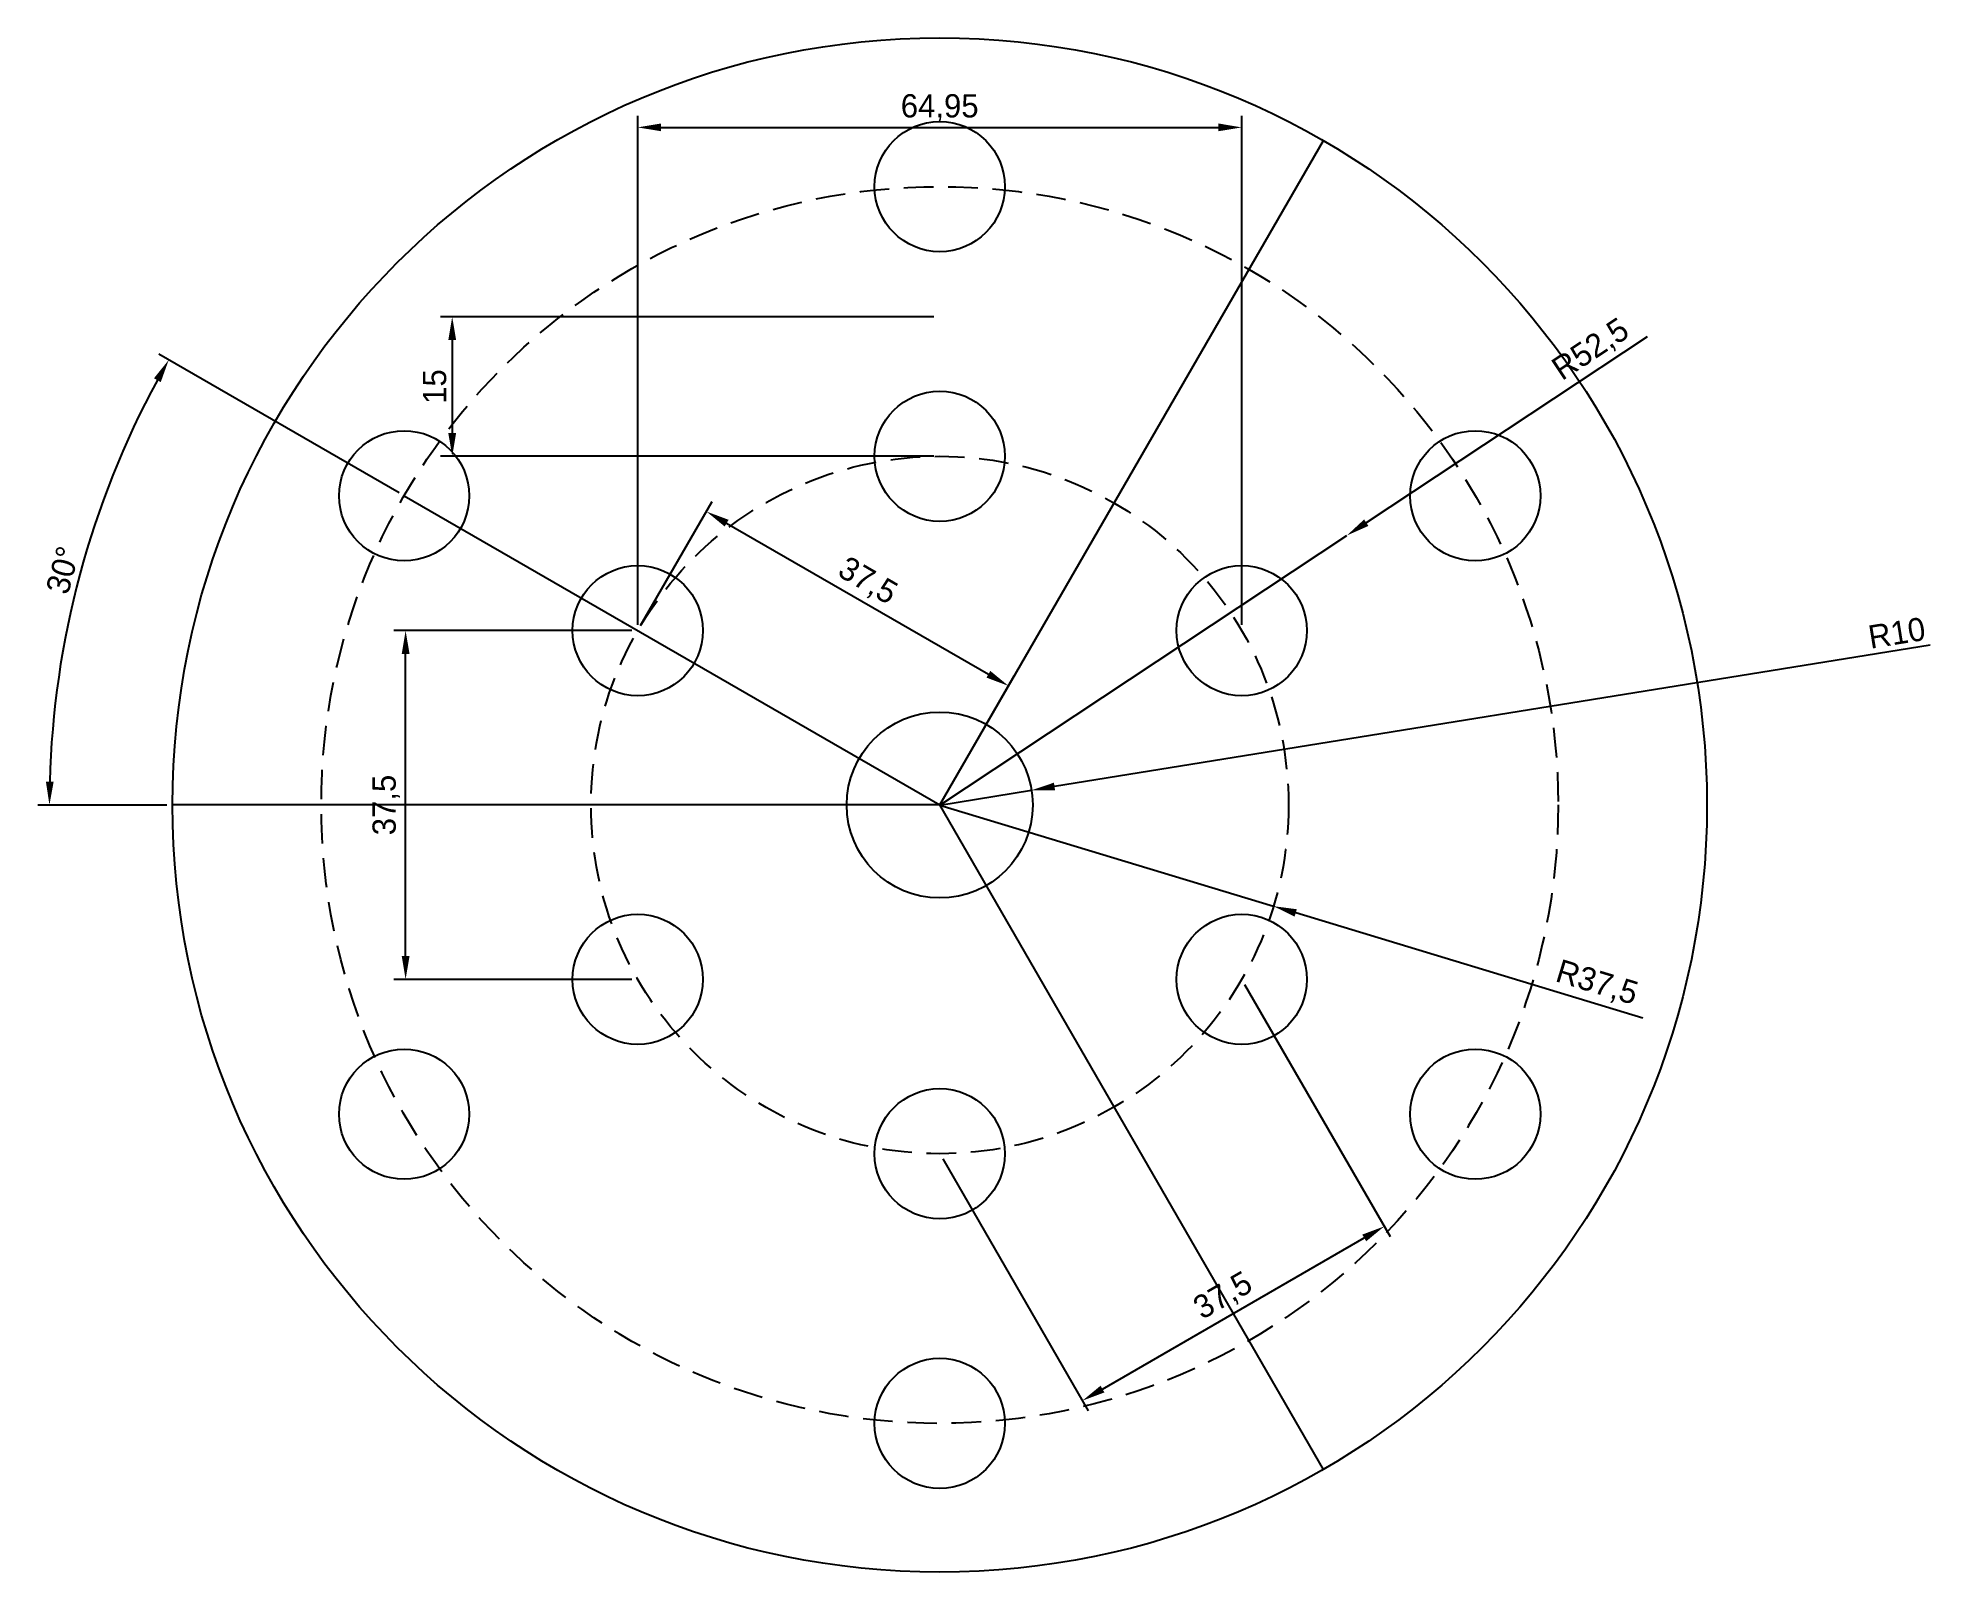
# Model space of a CAD drawing. Header units: millimetres. Extents: x 131 to 334, y -77 to 88.
import ezdxf

# ---------------------------------------------------------------- set-up
doc = ezdxf.new("R2010")
doc.units = ezdxf.units.MM
doc.linetypes.add('HIDDEN2', pattern=[4.7625, 3.175, -1.5875])
doc.layers.add('dims', color=3, linetype='Continuous')
doc.dimstyles.new('ISO-25', dxfattribs={"dimtxt": 2.5, "dimasz": 2.5, "dimexe": 1.25, "dimexo": 0.625, "dimtad": 1, "dimtxsty": 'Standard', "dimcen": 2.5, "dimadec": 0, "dimazin": 0, "dimtfac": 1, "dimtmove": 0, "dimatfit": 3, "dimfxl": 0, "dimarcsym": 0})

# ---------------------------------------------------------------- blocks, each defined once
blk = doc.blocks.new('*D1')
at = {"layer": 'Defpoints', "color": 0}
for p in [(170.15, 24.71), (195.11, 24.71), (195.11, -12.79)]:
    blk.add_point(p, dxfattribs=at)
at = {"layer": 'dims', "color": 0, "lineweight": -2}
for p, q in [((194.48, 24.71), (168.9, 24.71)), ((170.15, -10.29), (170.15, 22.21)), ((194.48, -12.79), (168.9, -12.79))]:
    blk.add_line(p, q, dxfattribs=at)
at = {"layer": 'dims', "color": 0}
for points in [[(169.73, 22.21), (170.57, 22.21), (170.15, 24.71)], [(169.73, -10.29), (170.57, -10.29), (170.15, -12.79)]]:
    blk.add_solid(points, dxfattribs=at)
at = {"layer": 'dims', "color": 0, "insert": (168.07, 5.96), "char_height": 2.5, "attachment_point": 5, "rotation": 90}
blk.add_mtext('37,5', dxfattribs=at)
blk = doc.blocks.new('*D2')
at = {"layer": 'Defpoints', "color": 0}
for p in [(260.06, 78.83), (195.11, 24.71), (260.06, 24.71)]:
    blk.add_point(p, dxfattribs=at)
at = {"layer": 'dims', "color": 0, "lineweight": -2}
for p, q in [((195.11, 25.34), (195.11, 80.08)), ((260.06, 25.34), (260.06, 80.08)), ((197.61, 78.83), (257.56, 78.83))]:
    blk.add_line(p, q, dxfattribs=at)
at = {"layer": 'dims', "color": 0}
for points in [[(197.61, 79.25), (197.61, 78.42), (195.11, 78.83)], [(257.56, 79.25), (257.56, 78.42), (260.06, 78.83)]]:
    blk.add_solid(points, dxfattribs=at)
at = {"layer": 'dims', "color": 0, "insert": (227.58, 80.92), "char_height": 2.5, "attachment_point": 5}
blk.add_mtext('64,95', dxfattribs=at)
blk = doc.blocks.new('*D3')
at = {"layer": 'Defpoints', "color": 0}
for p in [(195.11, 24.71), (234.98, 18.77), (227.58, 5.96)]:
    blk.add_point(p, dxfattribs=at)
at = {"layer": 'dims', "color": 0, "lineweight": -2}
for p, q in [((195.42, 25.25), (203.13, 38.6)), ((204.67, 36.27), (232.81, 20.02)), ((227.9, 6.5), (235.6, 19.85))]:
    blk.add_line(p, q, dxfattribs=at)
at = {"layer": 'dims', "color": 0}
for points in [[(204.88, 36.63), (204.46, 35.91), (202.5, 37.52)], [(233.02, 20.38), (232.61, 19.66), (234.98, 18.77)]]:
    blk.add_solid(points, dxfattribs=at)
at = {"layer": 'dims', "color": 0, "insert": (219.78, 29.95), "char_height": 2.5, "attachment_point": 5, "rotation": 330}
blk.add_mtext('37,5', dxfattribs=at)
blk = doc.blocks.new('*D4')
at = {"layer": 'Defpoints', "color": 0}
for p in [(227.58, 58.46), (175.16, 43.46), (227.58, 43.46)]:
    blk.add_point(p, dxfattribs=at)
at = {"layer": 'dims', "color": 0, "lineweight": -2}
for p, q in [((226.96, 58.46), (173.91, 58.46)), ((175.16, 55.96), (175.16, 45.96)), ((226.96, 43.46), (173.91, 43.46))]:
    blk.add_line(p, q, dxfattribs=at)
at = {"layer": 'dims', "color": 0}
for points in [[(174.74, 55.96), (175.58, 55.96), (175.16, 58.46)], [(174.74, 45.96), (175.58, 45.96), (175.16, 43.46)]]:
    blk.add_solid(points, dxfattribs=at)
at = {"layer": 'dims', "color": 0, "insert": (173.28, 50.96), "char_height": 2.5, "attachment_point": 5, "rotation": 90}
blk.add_mtext('15', dxfattribs=at)
blk = doc.blocks.new('*D5')
at = {"layer": 'Defpoints', "color": 0}
for p in [(271.36, 34.94), (227.58, 5.96)]:
    blk.add_point(p, dxfattribs=at)
at = {"layer": 'dims', "color": 0, "lineweight": -2}
for p, q in [((303.66, 56.32), (273.45, 36.32)), ((227.58, 5.96), (271.36, 34.94))]:
    blk.add_line(p, q, dxfattribs=at)
at = {"layer": 'dims', "color": 0}
blk.add_solid([(273.22, 36.67), (273.68, 35.97), (271.36, 34.94)], dxfattribs=at)
at = {"layer": 'dims', "color": 0, "insert": (297.65, 54.84), "char_height": 2.5, "attachment_point": 5, "rotation": 33.5007}
blk.add_mtext('R52,5', dxfattribs=at)
blk = doc.blocks.new('*D6')
at = {"layer": 'Defpoints', "color": 0}
for p in [(227.58, 5.96), (263.47, -4.92)]:
    blk.add_point(p, dxfattribs=at)
at = {"layer": 'dims', "color": 0, "lineweight": -2}
for p, q in [((227.58, 5.96), (263.47, -4.92)), ((303.2, -16.96), (265.86, -5.64))]:
    blk.add_line(p, q, dxfattribs=at)
at = {"layer": 'dims', "color": 0}
blk.add_solid([(265.98, -5.25), (265.74, -6.04), (263.47, -4.92)], dxfattribs=at)
at = {"layer": 'dims', "color": 0, "insert": (298.22, -13.28), "char_height": 2.5, "attachment_point": 5, "rotation": 343.1334}
blk.add_mtext('R37,5', dxfattribs=at)
blk = doc.blocks.new('*D7')
at = {"layer": 'Defpoints', "color": 0}
for p in [(260.06, -12.79), (227.58, -31.54), (275.39, -39.35)]:
    blk.add_point(p, dxfattribs=at)
at = {"layer": 'dims', "color": 0, "lineweight": -2}
for p, q in [((260.37, -13.33), (276.02, -40.43)), ((227.9, -32.08), (243.54, -59.18)), ((245.08, -56.85), (273.23, -40.6))]:
    blk.add_line(p, q, dxfattribs=at)
at = {"layer": 'dims', "color": 0}
for points in [[(273.02, -40.24), (273.44, -40.96), (275.39, -39.35)], [(244.88, -56.49), (245.29, -57.21), (242.92, -58.1)]]:
    blk.add_solid(points, dxfattribs=at)
at = {"layer": 'dims', "color": 0, "insert": (258.11, -46.92), "char_height": 2.5, "attachment_point": 5, "rotation": 30}
blk.add_mtext('37,5', dxfattribs=at)
blk = doc.blocks.new('*D8')
at = {"layer": 'Defpoints', "color": 0}
for p in [(237.46, 7.55), (227.58, 5.96)]:
    blk.add_point(p, dxfattribs=at)
at = {"layer": 'dims', "color": 0, "lineweight": -2}
for p, q in [((334.09, 23.14), (239.92, 7.95)), ((227.58, 5.96), (237.46, 7.55))]:
    blk.add_line(p, q, dxfattribs=at)
at = {"layer": 'dims', "color": 0}
blk.add_solid([(239.86, 8.36), (239.99, 7.54), (237.46, 7.55)], dxfattribs=at)
at = {"layer": 'dims', "color": 0, "insert": (330.5, 24.46), "char_height": 2.5, "attachment_point": 5, "rotation": 9.1653}
blk.add_mtext('R10', dxfattribs=at)
blk = doc.blocks.new('*D16')
at = {"layer": 'Defpoints', "color": 0}
for p in [(137.63, 38.7), (169.99, 39.21), (145.08, 5.96), (227.58, 5.96), (227.58, 5.96)]:
    blk.add_point(p, dxfattribs=at)
at = {"layer": 'dims', "color": 0, "lineweight": -2}
for p, q in [((169.45, 39.52), (143.6, 54.45)), ((144.46, 5.96), (130.6, 5.96))]:
    blk.add_line(p, q, dxfattribs=at)
blk.add_arc((227.58, 5.96), 95.73, 151.4963, 178.5037, dxfattribs=at)
at = {"layer": 'dims', "color": 0}
for points in [[(143.09, 51.85), (143.82, 51.44), (144.68, 53.83)], [(132.3, 8.46), (131.47, 8.47), (131.85, 5.96)]]:
    blk.add_solid(points, dxfattribs=at)
at = {"layer": 'dims', "color": 0, "insert": (133.3, 31.22), "char_height": 2.5, "attachment_point": 5, "rotation": 75}
blk.add_mtext('30°', dxfattribs=at)

msp = doc.modelspace()

# ---------------------------------------------------------------- linework, layer by layer
for p, q in [((227.584, 5.961), (268.834, 77.408)), ((227.584, 5.961), (145.084, 5.961)), ((268.834, -65.486), (227.584, 5.961))]:
    msp.add_line(p, q)
for centre, radius in [((227.584, 5.961), 82.5), ((227.584, 43.461), 7), ((227.584, 5.961), 10), ((227.584, -31.539), 7)]:
    msp.add_circle(centre, radius)
at = {"color": 1}
for centre in [(227.584, 72.461), (169.993, 39.211), (285.175, 39.211), (195.108, 24.711), (260.06, 24.711), (195.108, -12.789), (260.06, -12.789), (169.993, -27.289), (285.175, -27.289), (227.584, -60.539)]:
    msp.add_circle(centre, 7, dxfattribs=at)
at = {"linetype": 'HIDDEN2'}
for radius in [66.5, 37.5]:
    msp.add_circle((227.584, 5.961), radius, dxfattribs=at)
at = {"layer": 'dims'}
msp.add_line((169.993, 39.211), (227.584, 5.961), dxfattribs=at)

# ---------------------------------------------------------------- dimensions: what is measured, and where the dimension line sits
dim = msp.add_linear_dim(base=(260.06, 78.833), p1=(195.108, 24.711), p2=(260.06, 24.711), dimstyle='ISO-25', dxfattribs=at)
dim.commit()
dim.dimension.update_dxf_attribs({"geometry": '*D2', "text_midpoint": (227.584, 80.916)})
for p1, p2, distance, picture, middle in [((227.584, 58.461), (227.584, 43.461), -52.424, '*D4', (173.285, 50.961)), ((195.108, 24.711), (227.584, 5.961), 14.789, '*D3', (219.782, 29.948)), ((227.584, -31.539), (260.06, -12.789), -30.669, '*D7', (258.115, -46.92))]:
    dim = msp.add_aligned_dim(p1=p1, p2=p2, distance=distance, dimstyle='ISO-25', dxfattribs=at)
    dim.commit()
    dim.dimension.update_dxf_attribs({"geometry": picture, "text_midpoint": middle})
for mpoint, picture, middle in [((271.363, 34.938), '*D5', (298.799, 53.098)), ((237.456, 7.554), '*D8', (330.795, 22.613)), ((263.471, -4.92), '*D6', (297.614, -15.271))]:
    dim = msp.add_radius_dim(center=(227.584, 5.961), mpoint=mpoint, dimstyle='ISO-25', dxfattribs=at)
    dim.commit()
    dim.dimension.update_dxf_attribs({"geometry": picture, "text_midpoint": middle, "dimtype": 164})
dim = msp.add_angular_dim_2l(base=(137.626, 38.703), line1=((227.584, 5.961), (145.084, 5.961)), line2=((169.993, 39.211), (227.584, 5.961)), dimstyle='ISO-25', dxfattribs=at)
dim.commit()
dim.dimension.update_dxf_attribs({"geometry": '*D16', "text_midpoint": (133.303, 31.223)})
dim = msp.add_linear_dim(base=(170.149, 24.711), p1=(195.108, -12.789), p2=(195.108, 24.711), angle=90, dimstyle='ISO-25', dxfattribs=at)
dim.commit()
dim.dimension.update_dxf_attribs({"geometry": '*D1', "text_midpoint": (168.066, 5.961)})

doc.saveas('drawing.dxf')
